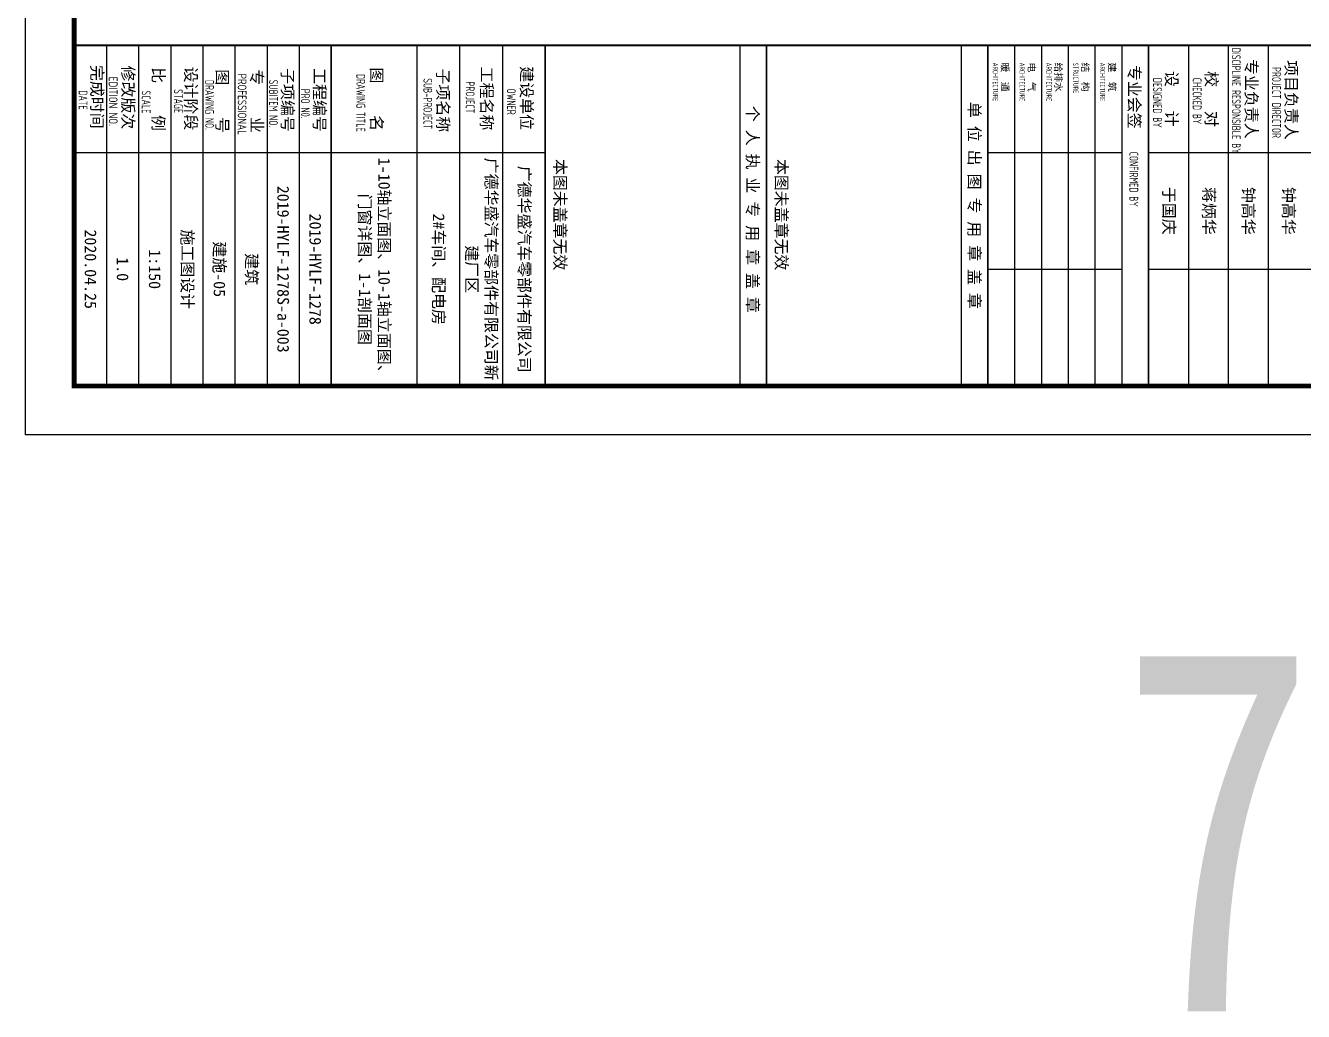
# Model space of a CAD drawing. Header units: millimetres. Extents: x 4279522 to 4437387, y 18981343 to 19528009.
# Drawn here: x 4371112 to 4410510, y 18981343 to 19011730 of the extents above; entities that cross this region are included whole.
import ezdxf

# ---------------------------------------------------------------- set-up
doc = ezdxf.new("R2010")
doc.units = ezdxf.units.MM
doc.header["$LTSCALE"] = 1000
doc.header["$MEASUREMENT"] = 0
for name, color, linetype in [('PUB_TEXT', 7, 'Continuous'), ('PUB_TITLE', 4, 'Continuous'), ('TK', 4, 'Continuous')]:
    doc.layers.add(name, color=color, linetype=linetype)
doc.styles.add('TSSD_REIN', font='tssdeng.shx', dxfattribs={"width": 0.7, "bigfont": 'tssdchn.shx'})
doc.styles.add('图签宋体', font='', dxfattribs={"height": 300})
doc.styles.add('黑体', font='simhei.ttf', dxfattribs={"width": 0.8})
doc.styles.get('图签宋体').set_extended_font_data('NSimSun')

# ---------------------------------------------------------------- blocks, each defined once
blk = doc.blocks.new('GeYuanFrame_37412804', base_point=(18.76, 4.34))
at = {"layer": 'PUB_TITLE'}
for points in [[(628.76, 235.14), (628.76, 292.54)], [(652.76, 235.14), (652.76, 292.54)], [(628.76, 202.14), (628.76, 229.64)], [(652.76, 202.14), (652.76, 229.64)], [(628.76, 14.34), (628.76, 111.14)]]:
    blk.add_lwpolyline(points, dxfattribs=at)
at = {"layer": 'TK'}
for p, q in [((606.76, 259.74), (676.76, 259.74)), ((606.76, 251.54), (676.76, 251.54)), ((606.76, 243.34), (676.76, 243.34)), ((606.76, 235.14), (676.76, 235.14)), ((606.76, 235.14), (676.76, 235.14)), ((606.76, 102.34), (676.76, 102.34)), ((606.76, 93.54), (676.76, 93.54)), ((606.76, 84.74), (628.76, 84.74)), ((606.76, 84.74), (676.76, 84.74)), ((606.76, 67.18), (676.76, 67.18)), ((606.76, 67.14), (676.76, 67.14)), ((606.76, 60.58), (676.76, 60.58)), ((606.76, 53.98), (676.76, 53.98)), ((606.76, 47.38), (676.76, 47.38)), ((606.76, 40.78), (676.76, 40.78)), ((606.76, 34.18), (676.76, 34.18)), ((606.76, 27.58), (676.76, 27.58)), ((606.76, 20.98), (676.76, 20.98)), ((606.76, 14.34), (676.76, 14.34))]:
    blk.add_line(p, q, dxfattribs=at)
for points in [[(18.76, 424.34), (686.76, 424.34), (686.76, 4.34), (18.76, 4.34), (18.76, 424.34)], [(606.76, 235.14), (676.76, 235.14)], [(606.76, 229.64), (676.76, 229.64)], [(606.76, 224.14), (676.76, 224.14)], [(606.76, 218.64), (676.76, 218.64)], [(606.76, 213.14), (676.76, 213.14)], [(606.76, 207.64), (676.76, 207.64)], [(606.76, 202.14), (676.76, 202.14)], [(606.76, 196.64), (676.76, 196.64)], [(606.76, 151.14), (676.76, 151.14)]]:
    blk.add_lwpolyline(points, dxfattribs=at)
at = {"layer": 'TK', "const_width": 1}
blk.add_lwpolyline([(676.76, 414.34), (43.76, 414.34), (43.76, 14.34), (676.76, 14.34)], close=True, dxfattribs=at)
at = {"layer": 'TK'}
for points, const_width in [([(606.76, 414.34), (606.76, 14.34)], 0.4), ([(606.76, 235.14), (676.76, 235.14)], 0.35), ([(606.76, 202.14), (676.76, 202.14)], 0.35), ([(606.76, 156.64), (676.76, 156.64)], 0.35), ([(606.76, 111.14), (676.76, 111.14)], 0.35), ([(606.76, 67.18), (676.76, 67.18)], 0.35)]:
    blk.add_lwpolyline(points, dxfattribs=dict(at, const_width=const_width))
at = {"layer": 'TK', "style": '图签宋体'}
for s, height, p in [('项目负责人', 2.4, (609.8, 263.3)), ('专业负责人', 2.4, (609.56, 255.1)), ('校   对', 2.4, (612.06, 246.9)), ('设   计', 2.4, (612.03, 238.7)), ('专业会签', 2.4, (610.79, 231.05)), ('建  筑', 1.44, (610.28, 226.92)), ('结  构', 1.44, (610.28, 221.42)), ('给排水', 1.44, (610.28, 215.92)), ('电  气', 1.44, (610.28, 210.42)), ('暖  通', 1.44, (610.28, 204.92)), ('单 位 出 图 专 用 章 盖 章', 2.4, (618.39, 198.16)), ('本图未盖章无效', 2.4, (630.1, 158.51)), ('个 人 执 业 专 用 章 盖 章', 2.4, (619.19, 152.58)), ('本图未盖章无效', 2.4, (630.1, 113.01)), ('建设单位', 2.4, (611.06, 106.14)), ('工程名称', 2.4, (611.14, 97.93)), ('子项名称', 2.4, (611.52, 88.95)), ('图    名', 2.4, (611.3, 75.3)), ('工程编号', 2.4, (611.44, 63.58)), ('子项编号', 2.4, (611.44, 57)), ('专    业', 2.4, (611.68, 50.69)), ('图    号', 2.4, (611.69, 43.58)), ('设计阶段', 2.4, (611.12, 37.12)), ('比    例', 2.4, (611.26, 30.44)), ('修改版次', 2.4, (610.91, 24.22)), ('完成时间', 2.4, (610.79, 17.83))]:
    blk.add_text(s, height=height, dxfattribs=at).set_placement(p)
at = {"layer": 'TK', "style": 'TSSD_REIN'}
for s, height, width, p in [('PROJECT DIRECTOR', 1.8, 0.7, (611.22, 260.55)), ('DISCIPLINE RESPONSIBLE BY', 1.8, 0.7, (607.25, 252.28)), ('CHECKED BY', 1.8, 0.7, (613.42, 244.25)), ('DESIGNED BY', 1.8, 0.7, (613.43, 236.08)), ('CONFIRMED BY', 1.8, 0.7, (628.61, 231.23)), ('ARCHITECTURE', 1.08, 0.7, (610.32, 225.15)), ('STRUCTURE', 1.08, 0.7, (610.32, 219.65)), ('ARCHITECTURE', 1.08, 0.7, (610.32, 214.15)), ('ARCHITECTURE', 1.08, 0.7, (610.32, 208.65)), ('ARCHITECTURE', 1.08, 0.7, (610.32, 203.15)), ('OWNER', 1.8, 0.7, (615.65, 103.29)), ('PROJECT', 1.8, 0.7, (614.19, 94.83)), ('SUB-PROJECT', 1.8, 0.7, (613.53, 86.11)), ('DRAWING TITLE', 1.8, 0.7, (612.64, 72.34)), ('PRO N0.', 1.8, 0.7, (615.68, 60.96)), ('SUBITEM NO.', 1.8, 0.7, (613.82, 54.39)), ('PROFESSIONAL', 1.8, 0.8, (612.55, 47.95)), ('DRAWING NO.', 1.8, 0.7, (613.86, 41.26)), ('STAGE', 1.8, 0.7, (615.76, 34.84)), ('SCALE', 1.8, 0.7, (616.05, 28.23)), ('EDITION NO.', 1.8, 0.8, (613.2, 21.45)), ('DATE', 1.8, 0.7, (616, 15.26))]:
    blk.add_text(s, height=height, dxfattribs=dict(at, width=width)).set_placement(p)
at = {"layer": 'TK', "char_height": 2.4, "attachment_point": 5, "style": '图签宋体'}
for s, insert, width in [('钟高华', (640.76, 263.84), 24), ('钟高华', (640.76, 255.57), 24), ('蒋炳华', (640.76, 247.44), 24), ('于国庆', (640.76, 239.24), 24), ('广德华盛汽车零部件有限公司', (652.76, 106.74), 48), ('广德华盛汽车零部件有限公司新建厂区', (652.76, 97.94), 48), ('2#车间、配电房', (652.76, 89.14), 48), ('1-10轴立面图、10-1轴立面图、门窗详图、1-1剖面图', (652.76, 75.94), 48), ('2019-HYLF-1278', (652.76, 63.88), 48), ('2019-HYLF-1278S-a-003', (652.76, 57.28), 48), ('建筑', (652.76, 50.68), 48), ('建施-05', (652.76, 44.08), 48), ('施工图设计', (652.76, 37.48), 48), ('1:150', (652.76, 30.88), 48), ('1.0', (652.76, 24.28), 48), ('2020.04.25', (652.76, 17.69), 48)]:
    blk.add_mtext(s, dxfattribs=dict(at, insert=insert, width=width))

msp = doc.modelspace()

# ---------------------------------------------------------------- block references
at = {"xscale": 150, "yscale": 150, "zscale": 150, "rotation": 270}
msp.add_blockref('GeYuanFrame_37412804', (4371112, 19099320.3), dxfattribs=at)

# ---------------------------------------------------------------- texts
at = {"layer": 'PUB_TEXT', "style": '黑体', "width": 0.8}
msp.add_text('7', height=11265.8, dxfattribs=at).set_placement((4404796.3, 18981342.8))

doc.saveas('drawing.dxf')
